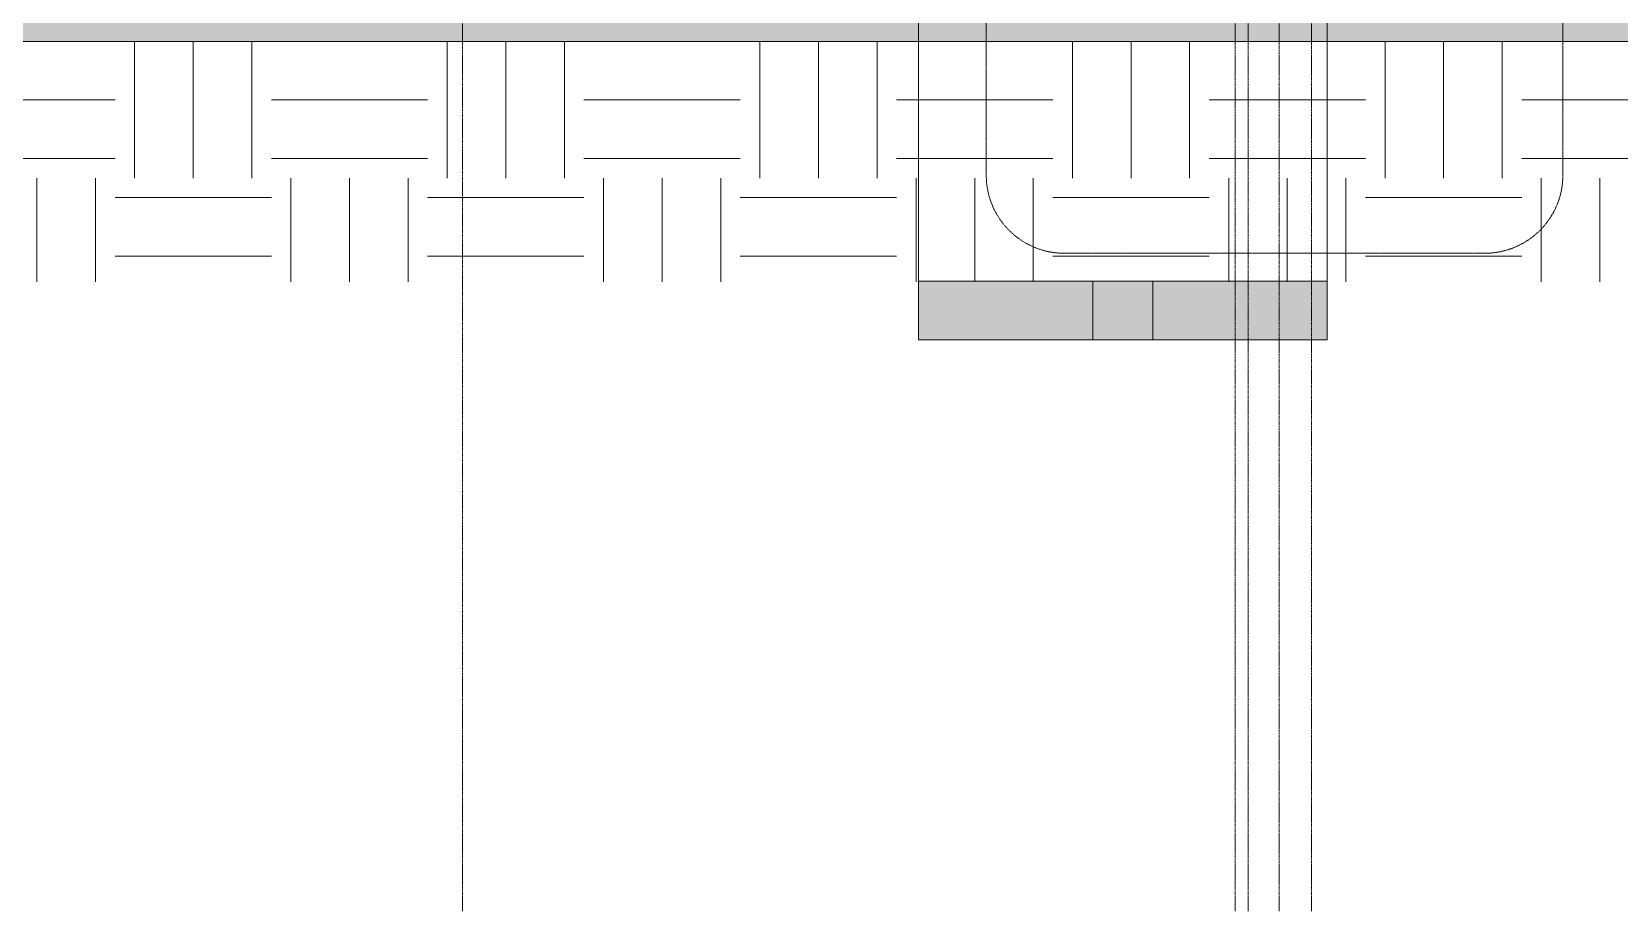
# Model space of a CAD drawing. Header units: inches. Extents: x 21386 to 98546, y -290 to 853.
# Drawn here: x 32545.5 to 33033, y -273.2 to -3 of the extents above; entities that cross this region are included whole.
import ezdxf

# ---------------------------------------------------------------- set-up
doc = ezdxf.new("R2010")
doc.units = ezdxf.units.IN
doc.header["$MEASUREMENT"] = 0
doc.linetypes.add('Dash Dot 3_16_', pattern=[0.3125, 0.1875, -0.0625, 0, -0.0625])
doc.linetypes.add('Grid Line 1_2_', pattern=[0.875, 0.5, -0.125, 0.125, -0.125])
for name, color, linetype, lineweight in [('A-ANNO-SYMB', 150, 'Continuous', 9), ('A-FLOR', 192, 'Continuous', 13), ('A-FLOR-PATT', 8, 'Continuous', 25), ('C-TOPO', 7, 'Continuous', 13), ('G-ANNO-SYMB', 111, 'Continuous', 9), ('S-GRID', 1, 'Continuous', 9)]:
    doc.layers.add(name, color=color, linetype=linetype, lineweight=lineweight)

# ---------------------------------------------------------------- blocks, each defined once
blk = doc.blocks.new('Struct_Xcel_Sports Complex_rvt-3-Building Section - North_South looking East _ Fitness Center')
at = {"layer": 'A-FLOR-PATT', "lineweight": 9}
h = blk.add_hatch(dxfattribs=at)
h.set_pattern_fill('FP_45', color=256, style=0, pattern_type=2)
h.set_pattern_definition([(50, (22011.01, 102), (55.0854, -4.8198), [5.76, -63.36]), (355, (22011.01, 102), (-10.6557, 57.7685), [4.608, -50.688]), (100.451, (22015.6, 101.6), (44.4295, 52.9487), [4.895, -53.848]), (46.184, (22011.01, 117.36), (81.9644, -12.712), [8.64, -95.04]), (96.636, (22017.84, 116.3), (71.7815, 74.8124), [7.343, -80.772]), (351.184, (22011.01, 117.36), (71.782, 74.8124), [6.912, -76.032]), (21, (22018.69, 113.52), (45.842, -30.9215), [5.76, -63.36]), (326, (22018.69, 113.52), (18.687, 55.6915), [4.608, -50.688]), (71.451, (22022.51, 110.943), (64.529, 24.77), [4.895, -53.848]), (37.5, (22011.012, 102), (0.9339, 25.5668), [2.534, -47.539, 2.534, -48.922, -50.88]), (37.5, (22011.012, 102), (0.9339, 25.5668), [-101.53, 2.534, -48.346]), (7.5, (22011.012, 102), (20.204, 30.2913), [2.534, -26.803, 2.534, -46.387, -19.392]), (7.5, (22011.012, 102), (20.204, 30.2913), [-78.259, 2.534, -16.858]), (327.5, (21993.885, 102), (40.9978, -1.7324), [2.534, -16.666, 2.534, -57.37, -79.488]), (327.5, (21993.885, 102), (40.9978, -1.7324), [-79.104, 2.534, -76.954]), (317.5, (21986.205, 102), (44.7889, 7.6878), [2.534, -22.426, 2.534, -37.248, -56.448]), (317.5, (21986.205, 102), (44.7889, 7.6878), [-64.742, 2.534, -53.914])])
h.paths.add_polyline_path([(21132.3, -6), (22790.8, -6), (22790.8, 0), (21132.3, 0), (21132.3, -1.69)], flags=0)
at = {"layer": 'A-FLOR', "color": 7}
blk.add_line((21132.3, -6), (22790.8, -6), dxfattribs=at)
blk = doc.blocks.new('Section - 3_32_ x 3_8_-18514-Building Section - North_South looking East _ Fitness Center')
at = {"layer": 'G-ANNO-SYMB'}
blk.add_hatch(color=256, dxfattribs=at).paths.add_polyline_path([(22320.83, -79.66), (22248.83, -79.66), (22248.83, -97.66), (22320.83, -97.66)], flags=0)
for p, q in [((22248.83, -97.66), (22248.83, -79.66)), ((22248.83, -79.66), (22320.83, -79.66)), ((22320.83, -79.66), (22320.83, -97.66)), ((22320.83, -97.66), (22248.83, -97.66))]:
    blk.add_line(p, q, dxfattribs=at)

msp = doc.modelspace()

# ---------------------------------------------------------------- hatches: boundary and pattern name
at = {"layer": 'C-TOPO', "lineweight": 9}
h = msp.add_hatch(dxfattribs=at)
h.set_pattern_fill('FP_33', color=8, style=0, pattern_type=2)
h.set_pattern_definition([(0, (22011.01, 102), (48, 48), [48, -48]), (0, (22011.01, 120), (48, 48), [48, -48]), (0, (22011.01, 138), (48, 48), [48, -48]), (90, (22017.01, 144), (-48, 48), [48, -48]), (90, (22035.01, 144), (-48, 48), [48, -48]), (90, (22053.01, 144), (-48, 48), [48, -48])])
h.paths.add_polyline_path([(32673.36, -79.83), (33367.75, -79.83), (33367.75, -48), (33354.75, -48), (33354.75, -36), (33359.75, -36), (33359.75, -6), (31701.25, -6), (31701.25, -36), (31706.25, -36), (31706.25, -48), (31693.9, -48), (31693.9, -79.83), (32518.42, -79.83)], flags=0)

# ---------------------------------------------------------------- linework, layer by layer
at = {"layer": 'A-ANNO-SYMB', "linetype": 'Dash Dot 3_16_'}
for p, q in [((32838.6, 367.76), (32838.6, -47.05)), ((33015.67, -47.05), (33015.67, 367.76)), ((32862.6, -71.05), (32991.67, -71.05))]:
    msp.add_line(p, q, dxfattribs=at)
for centre, start, end in [((32862.6, -47.05), 180, 270), ((32991.67, -47.05), 270, 0)]:
    msp.add_arc(centre, 24, start, end, dxfattribs=at)
at = {"layer": 'G-ANNO-SYMB'}
for p, q in [((32817.78, 545.16), (32817.78, -79.66)), ((32943.31, 545.16), (32943.31, -79.66))]:
    msp.add_line(p, q, dxfattribs=at)
at = {"layer": 'S-GRID', "linetype": 'Grid Line 1_2_'}
for p, q in [((32677.75, -273.16), (32677.75, 738.66)), ((32677.75, -273.16), (32677.75, 738.66)), ((32915, -273.16), (32915, 738.66)), ((32919, -273.16), (32919, 738.66)), ((32928.5, -273.16), (32928.5, 738.66)), ((32928.5, -273.16), (32928.5, 738.66)), ((32938.5, -273.16), (32938.5, 738.66))]:
    msp.add_line(p, q, dxfattribs=at)

# ---------------------------------------------------------------- block references
at = {"color": 170, "lineweight": 5}
msp.add_blockref('Struct_Xcel_Sports Complex_rvt-3-Building Section - North_South looking East _ Fitness Center', (10568.95, 0), dxfattribs=at)
at = {"layer": 'G-ANNO-SYMB'}
msp.add_blockref('Section - 3_32_ x 3_8_-18514-Building Section - North_South looking East _ Fitness Center', (10568.95, 0), dxfattribs=at)
at = {"layer": 'G-ANNO-SYMB', "extrusion": (0, 0, -1)}
msp.add_blockref('Section - 3_32_ x 3_8_-18514-Building Section - North_South looking East _ Fitness Center', (-55192.14, 0), dxfattribs=at)

doc.saveas('drawing.dxf')
